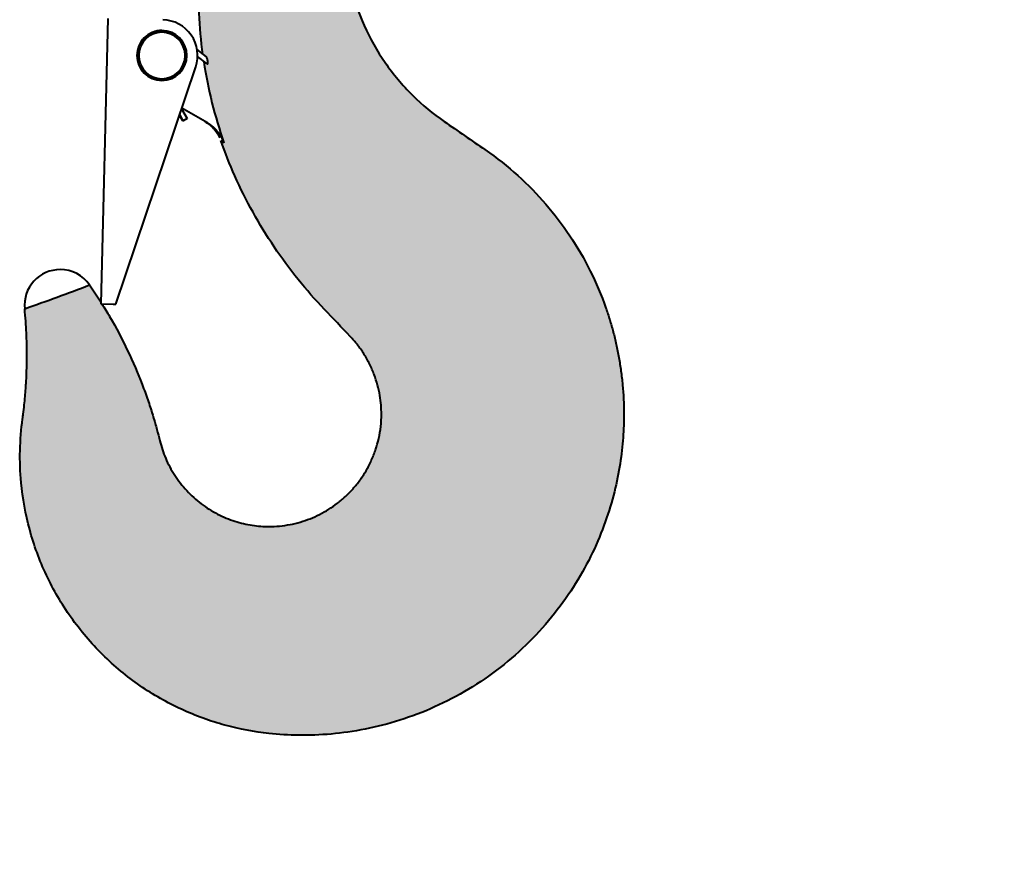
# Model space of a CAD drawing. Extents: x -1201378 to 2367219, y -619313 to 244905.
# Drawn here: x 1560271.4 to 1560707.6, y -80647 to -80281.4 of the extents above; entities that cross this region are included whole.
import ezdxf

# ---------------------------------------------------------------- set-up
doc = ezdxf.new("R2010")
doc.units = 0
doc.header["$LTSCALE"] = 1000
doc.layers.get('0').update_dxf_attribs({"linetype": 'CONTINUOUS'})
doc.layers.get('Defpoints').update_dxf_attribs({"linetype": 'CONTINUOUS'})
doc.layers.add('EWHS5T6M-2', color=7, linetype='CONTINUOUS')
doc.layers.add('S-SB', color=21, linetype='CONTINUOUS')
doc.layers.add('S-dim', color=81, linetype='CONTINUOUS', lineweight=0)
doc.styles.add('SS1', font='tj-romans1.shx', dxfattribs={"width": 0.7, "bigfont": 'tj-hztxt1.shx'})
doc.dimstyles.new('S-150-ARCHI', dxfattribs={"dimscale": 150, "dimtxt": 3, "dimasz": 2, "dimexe": 2, "dimexo": 2, "dimgap": 1, "dimtad": 1, "dimdec": 0, "dimzin": 0, "dimdsep": 46, "dimtxsty": 'SS1', "dimblk1": 'TT', "dimblk2": 'TT', "dimsah": 1, "dimcen": 1, "dimclrd": 256, "dimclre": 256, "dimclrt": 256, "dimadec": 0, "dimazin": 0, "dimtfac": 1, "dimtdec": 0, "dimtix": 1, "dimtmove": 2, "dimatfit": 0, "dimldrblk": 'TT', "dimfxl": 2, "dimtolj": 1, "dimtzin": 0, "dimarcsym": 0})

# ---------------------------------------------------------------- blocks, each defined once
blk = doc.blocks.new('TT')
blk.add_line((-0.968644153034063, 0), (0.9686441530340346, 0))
at = {"const_width": 0.45}
blk.add_lwpolyline([(-0.4419417382415816, -0.4419417382415816), (0.4419417382415247, 0.4419417382415816)], dxfattribs=at)
blk = doc.blocks.new('*D6628')
at = {"layer": 'Defpoints', "color": 0, "transparency": 16777216}
for p in [(1560496.016483527, -80600.41849923864), (1560496.016483527, -88050.62323849979), (1561119.273795844, -88050.62323849979)]:
    blk.add_point(p, dxfattribs=at)
at = {"layer": 'S-dim', "lineweight": -2, "transparency": 16777216}
for p, q in [((1560796.016483527, -80600.41849923864), (1561419.273795844, -80600.41849923864)), ((1561119.273795844, -80900.41849923864), (1561119.273795844, -87750.62323849979)), ((1560796.016483527, -88050.62323849979), (1561419.273795844, -88050.62323849979))]:
    blk.add_line(p, q, dxfattribs=at)
at = {"layer": 'S-dim', "lineweight": -2, "transparency": 16777216, "xscale": 300, "yscale": 300, "zscale": 300}
for p, rotation in [((1561119.273795844, -80600.41849923864), 90), ((1561119.273795844, -88050.62323849979), 270)]:
    blk.add_blockref('TT', p, dxfattribs=dict(at, rotation=rotation))
at = {"layer": 'S-dim', "transparency": 16777216, "insert": (1560744.273795844, -84325.52086886966), "char_height": 450, "attachment_point": 5, "rotation": 90, "style": 'SS1'}
blk.add_mtext('\\A1;7450', dxfattribs=at)
blk = doc.blocks.new('吊车5')
h = blk.add_hatch(color=3)
h.dxf.hatch_style = 1
edge = h.paths.add_edge_path()
edge.add_ellipse((1560061.820423188, -79515.85405456791), major_axis=(945.5943286935602, 3.001119816004553e-25), ratio=1, start_angle=-70.7530742305034, end_angle=-68.90985663448268)
edge.add_line((1560402.079593514, -80398.10817412018), (1560407.032564782, -80405.59530278234))
edge.add_line((1560407.032564782, -80405.5953027827), (1560407.580988788, -80406.42432456995))
edge.add_line((1560407.580988788, -80406.42432456986), (1560407.552608778, -80406.42360121997))
edge.add_spline(control_points=[(1560407.552608778, -80406.42360121988), (1560408.700186596, -80408.26089240923), (1560409.833027603, -80410.13792455709), (1560413.787987723, -80416.94145283719), (1560416.470036921, -80422.02981887734), (1560421.285410546, -80432.13852666237), (1560423.418849015, -80437.15727590308), (1560426.147673222, -80444.25922747461), (1560426.979814281, -80446.55530575718), (1560428.490558506, -80450.94213199835), (1560429.169229724, -80453.03285083818), (1560429.879245947, -80455.32809422065), (1560429.980051631, -80455.65702329448), (1560430.752124492, -80458.19762137721), (1560431.267568402, -80460.01471924938), (1560432.197407855, -80463.4246231018), (1560432.611170651, -80465.01785454614), (1560433.679397737, -80469.36581321734), (1560434.533446299, -80471.94974136571), (1560436.712233271, -80477.0328532591), (1560438.03725268, -80479.53140542566), (1560441.136917489, -80484.31154938745), (1560442.911474774, -80486.59239331567), (1560446.840386803, -80490.81605873302), (1560448.994259618, -80492.75826460958), (1560453.571840677, -80496.21619409227), (1560455.994825519, -80497.73164756104), (1560460.979356326, -80500.29421788873), (1560463.540188683, -80501.34146843708), (1560468.670380218, -80502.97447850938), (1560471.23924641, -80503.56066421486), (1560476.275526363, -80504.31813391925), (1560478.742746555, -80504.48994455369), (1560482.68126045, -80504.48994455415), (1560484.238245176, -80504.41597943057), (1560487.328892615, -80504.1234668837), (1560488.862559722, -80503.9049459752), (1560491.894913322, -80503.32753740063), (1560493.393612807, -80502.96867143139), (1560496.346253392, -80502.1148650713), (1560497.800213772, -80501.61993944288), (1560500.654985704, -80500.4978285494), (1560502.05582028, -80499.87064984688), (1560504.796692793, -80498.487045895), (1560506.136754921, -80497.73061841942), (1560508.748459052, -80496.09066150528), (1560510.020123844, -80495.2071209815), (1560512.486719358, -80493.3144138979), (1560513.681668858, -80492.30522778926), (1560515.985195494, -80490.16249833553), (1560517.093784666, -80489.02892793829), (1560519.21315494, -80486.639195002), (1560520.223938507, -80485.38299966992), (1560522.134235801, -80482.75118382151), (1560523.033739744, -80481.37552765342), (1560524.706089566, -80478.51039822835), (1560525.478911395, -80477.02089071354), (1560526.881083, -80473.93717455884), (1560527.510393906, -80472.34293865401), (1560528.608247489, -80469.06333544628), (1560529.076738319, -80467.37795429064), (1560529.836544165, -80463.93472623473), (1560530.12779929, -80462.1768849634), (1560530.519313451, -80458.6126441698), (1560530.619512627, -80456.80627377881), (1560530.619512627, -80452.52473698276), (1560530.431263641, -80449.72488066727), (1560529.676953736, -80445.25830367173), (1560529.347644226, -80443.7261852286), (1560528.516866459, -80440.62624721098), (1560528.015314728, -80439.05858343012), (1560526.838253279, -80435.94207656056), (1560526.162739521, -80434.39341919291), (1560524.652243205, -80431.36769837792), (1560523.817342179, -80429.89080602523), (1560522.017684979, -80427.05410911671), (1560521.053075973, -80425.69441955471), (1560519.035209343, -80423.12590198236), (1560517.982125963, -80421.91710994548), (1560513.17635872, -80416.88750203929), (1560509.306920432, -80412.83783495842), (1560501.522023991, -80404.69033744014), (1560497.632869015, -80400.25937871188), (1560490.224797365, -80391.05106694499), (1560486.705915123, -80386.2737349611), (1560480.07730767, -80376.4114974049), (1560476.967612765, -80371.326619216), (1560471.190874531, -80360.89342884063), (1560468.523856109, -80355.5451494326), (1560463.8199982, -80344.99327739989), (1560461.753292563, -80339.80338842525), (1560459.899758387, -80334.54095107735)], knot_values=[0, 0, 0, 0, 0.012094180794674, 0.012094180794674, 0.0431694166053564, 0.0431694166053564, 0.0742446524160369, 0.0742446524160369, 0.0897822703213784, 0.0897822703213784, 0.1053198882267178, 0.1053198882267178, 0.10800450172629, 0.10800450172629, 0.1265971994864297, 0.1265971994864297, 0.1451898972465689, 0.1451898972465689, 0.171955250732025, 0.171955250732025, 0.1987206042174794, 0.1987206042174794, 0.2254859577029323, 0.2254859577029323, 0.2522513111883867, 0.2522513111883867, 0.2790166646738428, 0.2790166646738428, 0.3057820181592973, 0.3057820181592973, 0.3325473716447502, 0.3325473716447502, 0.3593127251302047, 0.3593127251302047, 0.376899955455745, 0.376899955455745, 0.3944871857812868, 0.3944871857812868, 0.4120744161068272, 0.4120744161068272, 0.4296616464323676, 0.4296616464323676, 0.4472488767579061, 0.4472488767579061, 0.4648361070834465, 0.4648361070834465, 0.4824233374089868, 0.4824233374089868, 0.5000105677345271, 0.5000105677345271, 0.517597798060069, 0.517597798060069, 0.5351850283856093, 0.5351850283856093, 0.5527722587111497, 0.5527722587111497, 0.57035948903669, 0.57035948903669, 0.5879467193622288, 0.5879467193622288, 0.6055339496877691, 0.6055339496877691, 0.6231211800133108, 0.6231211800133108, 0.6407084103388511, 0.6407084103388511, 0.6645786278062841, 0.6645786278062841, 0.6765137365399998, 0.6765137365399998, 0.6884488452737169, 0.6884488452737169, 0.7003839540074326, 0.7003839540074326, 0.7123190627411499, 0.7123190627411499, 0.7242541714748655, 0.7242541714748655, 0.7361892802085844, 0.7361892802085844, 0.7776844594775894, 0.7776844594775894, 0.8227413826792094, 0.8227413826792094, 0.8677983058808298, 0.8677983058808298, 0.9128552290824499, 0.9128552290824499, 0.9579121522840714, 0.9579121522840714, 0.9999995209582323, 0.9999995209582323, 0.9999995209582323, 0.9999995209582323], degree=3, periodic=0)
edge.add_line((1560459.899758298, -80334.54095082496), (1560461.293670333, -80335.53101037026))
edge.add_ellipse((1560650.351488619, -80269.25464521359), major_axis=(-200.3381596932294, -6.35831669790063e-26), ratio=1, start_angle=8.67509364903691, end_angle=19.318675808770706, ccw=False)
edge.add_line((1560452.305288392, -80299.47187217986), (1560453.964826046, -80300.76054445494))
edge.add_spline(control_points=[(1560453.964826045, -80300.76054445512), (1560453.996291737, -80300.78522234327), (1560454.027969821, -80300.79828571653), (1560454.057486555, -80300.79558475163), (1560454.087173452, -80300.79286821591), (1560454.115403204, -80300.77365314236), (1560454.139107352, -80300.73825049013), (1560454.160864062, -80300.70575637903), (1560454.179393496, -80300.65891524962), (1560454.193539025, -80300.60277693601), (1560454.207696066, -80300.54659293043), (1560454.217877087, -80300.48006373839), (1560454.224313141, -80300.40875583315), (1560454.234331553, -80300.29775738294), (1560454.235674066, -80300.17248934087), (1560454.230874809, -80300.0454230263), (1560454.223809784, -80299.85836772386), (1560454.203491959, -80299.66142023621), (1560454.175255662, -80299.47005323911), (1560454.136078766, -80299.20453807582), (1560454.080398181, -80298.94042286403), (1560454.014755493, -80298.69722505563), (1560453.948151444, -80298.45046552896), (1560453.868951779, -80298.21647328729), (1560453.782208481, -80298.0239028487), (1560453.731439333, -80297.91119515765), (1560453.67696553, -80297.81045606601), (1560453.621551153, -80297.73528354322), (1560453.592632574, -80297.69605396617), (1560453.563149387, -80297.66345760305), (1560453.534117853, -80297.64069252495)], knot_values=[0, 0, 0, 0, 0.0622302172862876, 0.0622302172862876, 0.0622302172862876, 0.1250593693597594, 0.1250593693597594, 0.1250593693597594, 0.1825559062169405, 0.1825559062169405, 0.1825559062169405, 0.2399331378339217, 0.2399331378339217, 0.2399331378339217, 0.3297474538480977, 0.3297474538480977, 0.3297474538480977, 0.4623709261923107, 0.4623709261923107, 0.4623709261923107, 0.647003347382536, 0.647003347382536, 0.647003347382536, 0.834606727114857, 0.834606727114857, 0.834606727114857, 0.9435561246561899, 0.9435561246561899, 0.9435561246561899, 1, 1, 1, 1], degree=3, periodic=0)
edge.add_line((1560453.534117853, -80297.64069252495), (1560451.851962073, -80296.33445671243))
edge.add_ellipse((1560650.351488619, -80269.25464521359), major_axis=(-200.3381596932294, -6.35831669790063e-26), ratio=1, start_angle=-2.5739250783348098, end_angle=7.7684798487036915, ccw=False)
edge.add_ellipse((1560363.307683095, -80134.26133152752), major_axis=(-153.0622959853262, -4.857879067436552e-26), ratio=1, start_angle=123.66389550236201, end_angle=124.5964972680953, ccw=False)
edge.add_ellipse((1560363.307683095, -80134.26133152752), major_axis=(-153.0622959853262, -4.857879067436552e-26), ratio=1, start_angle=123.6487524658414, end_angle=123.66389550236201, ccw=False)
edge.add_line((1560448.119512637, -80261.67804951347), (1560448.119512637, -80260.54536605699))
edge.add_line((1560448.119512637, -80260.54536605718), (1560448.119512637, -80251.4399769678))
edge.add_spline(control_points=[(1560448.119512636, -80251.4399769678), (1560448.134901842, -80251.43944808072), (1560448.166328074, -80251.4383680421), (1560448.427368553, -80251.43014332266), (1560448.867459626, -80251.4174645048), (1560449.522709138, -80251.39954349019), (1560450.321048064, -80251.37976478197), (1560451.292331594, -80251.3537544944), (1560452.728741107, -80251.31725661723), (1560454.719984987, -80251.27849219412), (1560457.639887332, -80251.23817115508), (1560461.884950527, -80251.28266394275), (1560467.160974747, -80251.36810601408), (1560473.872872598, -80251.45073550321), (1560482.334358541, -80251.50601724906), (1560493.756692576, -80251.52580690934), (1560502.826903866, -80251.4362608161), (1560507.994532361, -80251.30991702198), (1560510.295404206, -80251.23624927881), (1560511.440870915, -80251.19817403515), (1560512.365642483, -80251.163549712), (1560514.010576697, -80251.15901027217), (1560514.306725468, -80251.16213053963), (1560514.526033582, -80251.16444120226)], knot_values=[0, 0, 0, 0, 0.0230082632663126, 0.046985081212878, 0.0719158205652346, 0.0977841372616051, 0.124572038943315, 0.144341315230623, 0.1711119955891781, 0.2174439600698067, 0.2509117430211872, 0.2989497764022938, 0.3770376855188449, 0.4195166020224081, 0.5014267764896312, 0.6200495818906884, 0.7489631979593341, 0.803748804089707, 0.8426517060421137, 0.8664048152668534, 0.8745007720840265, 0.9070636054152978, 1, 1, 1, 1], degree=3, periodic=0)
edge.add_spline(control_points=[(1560514.526033582, -80251.16444120226), (1560514.614729189, -80252.1560909742), (1560514.718339331, -80253.15113856869), (1560515.324719079, -80258.2391875606), (1560516.069622276, -80262.37551774175), (1560518.533986403, -80272.37419811328), (1560520.534923183, -80278.2290517475), (1560525.630354951, -80289.57645386305), (1560528.724654974, -80295.06683173192), (1560535.860353027, -80305.36971268532), (1560539.90036036, -80310.18048904485), (1560548.672009317, -80318.89179424153), (1560553.401620397, -80322.79168022203), (1560564.175662176, -80330.21274260085), (1560570.378224519, -80334.48501135588), (1560581.46447283, -80342.12111876426), (1560586.26186889, -80345.94054752015), (1560595.141534128, -80353.94514908058), (1560599.225633729, -80358.13113133002), (1560606.82106361, -80366.92204807256), (1560610.333835761, -80371.52814481375), (1560616.863464498, -80381.29999874979), (1560619.881562351, -80386.467303065), (1560625.175633177, -80397.11158512699), (1560627.491379604, -80402.53341972956), (1560630.105017018, -80410.01430338125), (1560630.664845552, -80411.7173561404), (1560631.73179057, -80415.19003494956), (1560632.238906638, -80416.95966542498), (1560633.194949722, -80420.56756312841), (1560633.643875648, -80422.40583506261), (1560634.477321283, -80426.15241157162), (1560634.861839094, -80428.06072104721), (1560635.559555504, -80431.94795646028), (1560635.872751266, -80433.9268873676), (1560636.420285265, -80437.9549887721), (1560636.654619615, -80440.00416413839), (1560637.227241558, -80446.25482081382), (1560637.435244652, -80450.56013633905), (1560637.435244653, -80458.25376306436), (1560637.322515954, -80461.71697855588), (1560636.785852945, -80469.01288826391), (1560636.36173792, -80472.84573882712), (1560635.113068753, -80480.83146730087), (1560634.288253241, -80484.98444812291), (1560632.152300293, -80493.53645991521), (1560630.84083485, -80497.9354954595), (1560627.657969992, -80506.87932249704), (1560625.786217178, -80511.42397841337), (1560621.43184767, -80520.53424881933), (1560618.948920645, -80525.099566759), (1560613.354200892, -80534.10829309668), (1560610.242223473, -80538.5512626587), (1560603.412078532, -80547.16550386592), (1560599.69392225, -80551.3362611035), (1560591.71761946, -80559.26397340895), (1560587.459707557, -80563.02044194237), (1560578.509981279, -80570.00059629703), (1560573.818590787, -80573.22393197406), (1560564.137811259, -80579.05492078073), (1560559.148946283, -80581.66243473176), (1560549.024331197, -80586.22254095323), (1560543.889092231, -80588.17521945143), (1560533.622081175, -80591.43086431027), (1560528.490709892, -80592.73409673116), (1560518.366998745, -80594.7349979181), (1560513.374895889, -80595.43303084778), (1560503.640771452, -80596.29683111717), (1560498.898819598, -80596.46297521176), (1560489.746960257, -80596.35400967432), (1560485.336988642, -80596.07922494596), (1560474.701092326, -80594.95340668607), (1560468.200772593, -80593.75066793161), (1560455.262825071, -80590.21752320786), (1560448.825807903, -80587.88657451674), (1560436.273342976, -80582.07840002127), (1560430.158748978, -80578.60088431046), (1560418.519524193, -80570.55769043042), (1560412.995861754, -80565.9920938271), (1560402.788500354, -80555.91110986796), (1560398.10569494, -80550.39621594653), (1560389.782951586, -80538.62669933854), (1560386.143636836, -80532.37291342611), (1560380.040199087, -80519.38703577638), (1560377.576294546, -80512.65595768593), (1560373.872363731, -80498.99980118677), (1560372.632125289, -80492.07570200565), (1560371.537690904, -80480.41161444235), (1560371.37499623, -80475.65018721312), (1560371.589204883, -80466.24979395591), (1560371.965993241, -80461.61091526019), (1560372.679631441, -80456.4134142306), (1560372.803486088, -80455.46933932882), (1560373.216792778, -80452.21537282178), (1560373.487019556, -80449.64503835763), (1560373.914343847, -80444.84447484689), (1560374.071335744, -80442.61413675328), (1560374.425723454, -80436.32150801031), (1560374.511350647, -80432.65818930979), (1560374.523297622, -80425.7673283974), (1560374.448314981, -80422.53883295335), (1560374.138251361, -80415.87764142259), (1560373.903752649, -80412.44431935938), (1560373.526127554, -80408.59600402629)], knot_values=[0, 0, 0, 0, 0.0058935355429696, 0.0058935355429696, 0.0300526500434832, 0.0300526500434832, 0.0643908660448065, 0.0643908660448065, 0.0987290820461312, 0.0987290820461312, 0.133067298047456, 0.133067298047456, 0.1674055140487806, 0.1674055140487806, 0.2082602633126592, 0.2082602633126592, 0.2447774140564815, 0.2447774140564815, 0.2812945648003039, 0.2812945648003039, 0.3178117155441249, 0.3178117155441249, 0.3543288662879472, 0.3543288662879472, 0.387959341003844, 0.387959341003844, 0.3976323531361369, 0.3976323531361369, 0.4073053652684286, 0.4073053652684286, 0.4169783774007216, 0.4169783774007216, 0.4266513895330132, 0.4266513895330132, 0.4363244016653062, 0.4363244016653062, 0.4459974137975978, 0.4459974137975978, 0.4653434380621823, 0.4653434380621823, 0.4795973083961643, 0.4795973083961643, 0.4938511787301465, 0.4938511787301465, 0.5081050490641283, 0.5081050490641283, 0.522358919398109, 0.522358919398109, 0.5366127897320913, 0.5366127897320913, 0.5508666600660729, 0.5508666600660729, 0.565120530400055, 0.565120530400055, 0.5793744007340369, 0.5793744007340369, 0.5936282710680189, 0.5936282710680189, 0.6078821414020008, 0.6078821414020008, 0.622136011735983, 0.622136011735983, 0.6363898820699636, 0.6363898820699636, 0.6506437524039458, 0.6506437524039458, 0.6648976227379279, 0.6648976227379279, 0.6791514930719096, 0.6791514930719096, 0.6934053634058917, 0.6934053634058917, 0.7150977999614547, 0.7150977999614547, 0.7367902365170166, 0.7367902365170166, 0.7584826730725798, 0.7584826730725798, 0.7801751096281431, 0.7801751096281431, 0.8018675461837061, 0.8018675461837061, 0.8235599827392684, 0.8235599827392684, 0.8452524192948317, 0.8452524192948317, 0.8669448558503946, 0.8669448558503946, 0.8820136243902075, 0.8820136243902075, 0.8970823929300203, 0.8970823929300203, 0.8992581836606502, 0.8992581836606502, 0.9118509107030675, 0.9118509107030675, 0.9244436377454874, 0.9244436377454874, 0.9496290918303243, 0.9496290918303243, 0.9748145459151627, 0.9748145459151627, 1, 1, 1, 1], degree=3, periodic=0)
h.paths.add_polyline_path([(1560407.580988788, -80406.42432456986), (1560407.032564782, -80405.5953027827), (1560407.011804435, -80406.40981719653), (1560407.552608778, -80406.42360121988)], flags=16)
at = {"layer": 'EWHS5T6M-2', "color": 3, "linetype": 'Continuous'}
for p, q in [((1560410.214970461, -80280.73634602479), (1560407.011804435, -80406.40981719653)), ((1560410.214970461, -80280.73634602479), (1560407.011804435, -80406.40981719653)), ((1560453.534117853, -80297.64069252495), (1560449.479494025, -80294.4921762489)), ((1560453.534117853, -80297.64069252495), (1560449.479494025, -80294.4921762489)), ((1560453.964826045, -80300.76054445512), (1560449.68642106, -80297.43825654272)), ((1560453.964826045, -80300.76054445512), (1560449.68642106, -80297.43825654272)), ((1560413.658145186, -80406.57921916037), (1560448.868349528, -80302.07896465802)), ((1560413.658145186, -80406.57921916037), (1560448.868349528, -80302.07896465802)), ((1560443.12955757, -80325.89631227996), (1560441.685880832, -80323.39579082034)), ((1560443.12955757, -80325.89631227996), (1560441.685880832, -80323.39579082034)), ((1560443.34553505, -80325.77161762377), (1560441.792005124, -80323.08082486303)), ((1560443.34553505, -80325.77161762377), (1560441.792005124, -80323.08082486303)), ((1560442.632091978, -80320.58753374334), (1560445.055226912, -80324.78452656609)), ((1560442.632091978, -80320.58753374334), (1560445.055226912, -80324.78452656609)), ((1560454.028789971, -80326.78377255794), (1560442.740306672, -80320.26636368704)), ((1560454.028789971, -80326.78377255794), (1560442.740306672, -80320.26636368704)), ((1560443.12955757, -80325.89631227996), (1560443.34553505, -80325.77161762377)), ((1560443.12955757, -80325.89631227996), (1560443.34553505, -80325.77161762377)), ((1560445.055226912, -80324.78452656609), (1560443.34553505, -80325.77161762377)), ((1560445.055226912, -80324.78452656609), (1560443.34553505, -80325.77161762377)), ((1560459.899569008, -80334.54081637597), (1560461.293605639, -80335.53096442061)), ((1560459.899569008, -80334.54081637597), (1560461.293605639, -80335.53096442061)), ((1560402.079593514, -80398.10817411981), (1560407.032564776, -80405.59530277246)), ((1560402.079593514, -80398.10817411981), (1560407.032564776, -80405.59530277246)), ((1560407.011804435, -80406.40981719653), (1560412.5100188, -80406.54995570984)), ((1560407.011804435, -80406.40981719653), (1560412.5100188, -80406.54995570984)), ((1560412.5100188, -80406.54995570984), (1560413.658145186, -80406.57921916037)), ((1560412.5100188, -80406.54995570984), (1560413.658145186, -80406.57921916037))]:
    blk.add_line(p, q, dxfattribs=at)
for centre, radius, start, end in [((1560650.351488606, -80269.25464521532), 200.3381596804136, 177.42607492068, 187.8567875783293), ((1560650.351488606, -80269.25464521532), 200.3381596804136, 177.42607492068, 187.8567875783293), ((1560433.976655503, -80297.0613731503), 15.71428571251291, 341.3793256011532, 88.53996100536847), ((1560433.976655503, -80297.0613731503), 15.71428571251291, 341.3793256011532, 88.53996100536847), ((1560433.976655504, -80297.06137315002), 10.99999999860302, 0, 180), ((1560433.976655503, -80297.06137315002), 10.99999999837019, 89.99912362593508, 180), ((1560433.976655504, -80297.06137315002), 10.99999999860302, 0, 180), ((1560433.976655503, -80297.06137315002), 10.99999999837019, 89.99912362593508, 180), ((1560433.976655504, -80297.0613731503), 10.21428571338765, 0, 180), ((1560433.976655504, -80297.0613731503), 10.21428571338765, 0, 180), ((1560433.976655504, -80297.06137315002), 10.99999999884202, 180, 269.9991236259351), ((1560433.976655504, -80297.0613731503), 10.99999999860302, 180, 0), ((1560433.976655504, -80297.06137315002), 10.99999999884202, 180, 269.9991236259351), ((1560433.976655504, -80297.0613731503), 10.99999999860302, 180, 0), ((1560433.976655504, -80297.06137315002), 10.21428571315482, 180, 0), ((1560433.976655504, -80297.06137315002), 10.21428571315482, 180, 0), ((1560650.351488594, -80269.25464521999), 200.3381596683967, 188.7664548087957, 199.3186758109181), ((1560650.351488594, -80269.25464521999), 200.3381596683967, 188.7664548087957, 199.3186758109181), ((1560389.165298999, -80407.06137313717), 15.71428571247096, 90, 185.6043425343209), ((1560389.165298999, -80407.06137313717), 15.71428571247096, 90, 185.6043425343209), ((1560389.165298999, -80407.06137313679), 15.71428571233991, 34.73272660184647, 90), ((1560389.165298999, -80407.06137313679), 15.71428571233991, 34.73272660184647, 90), ((1560061.820423386, -79515.85405510342), 945.5943281227808, 289.2469257666266, 291.0901433691554), ((1560061.820423386, -79515.85405510342), 945.5943281227808, 289.2469257666266, 291.0901433691554)]:
    blk.add_arc(centre, radius, start, end, dxfattribs=at)
for points, degree, knots in [([(1560514.526033582, -80251.16444120226), (1560514.614729189, -80252.1560909742), (1560514.718339331, -80253.15113856869), (1560515.324719079, -80258.2391875606), (1560516.069622276, -80262.37551774175), (1560518.533986403, -80272.37419811328), (1560520.534923183, -80278.2290517475), (1560525.630354951, -80289.57645386305), (1560528.724654974, -80295.06683173192), (1560535.860353027, -80305.36971268532), (1560539.90036036, -80310.18048904485), (1560548.672009317, -80318.89179424153), (1560553.401620397, -80322.79168022203), (1560564.175662176, -80330.21274260085), (1560570.378224519, -80334.48501135588), (1560581.46447283, -80342.12111876426), (1560586.26186889, -80345.94054752015), (1560595.141534128, -80353.94514908058), (1560599.225633729, -80358.13113133002), (1560606.82106361, -80366.92204807256), (1560610.333835761, -80371.52814481375), (1560616.863464498, -80381.29999874979), (1560619.881562351, -80386.467303065), (1560625.175633177, -80397.11158512699), (1560627.491379604, -80402.53341972956), (1560630.105017018, -80410.01430338125), (1560630.664845552, -80411.7173561404), (1560631.73179057, -80415.19003494956), (1560632.238906638, -80416.95966542498), (1560633.194949722, -80420.56756312841), (1560633.643875648, -80422.40583506261), (1560634.477321283, -80426.15241157162), (1560634.861839094, -80428.06072104721), (1560635.559555504, -80431.94795646028), (1560635.872751266, -80433.9268873676), (1560636.420285265, -80437.9549887721), (1560636.654619615, -80440.00416413839), (1560637.227241558, -80446.25482081382), (1560637.435244652, -80450.56013633905), (1560637.435244653, -80458.25376306436), (1560637.322515954, -80461.71697855588), (1560636.785852945, -80469.01288826391), (1560636.36173792, -80472.84573882712), (1560635.113068753, -80480.83146730087), (1560634.288253241, -80484.98444812291), (1560632.152300293, -80493.53645991521), (1560630.84083485, -80497.9354954595), (1560627.657969992, -80506.87932249704), (1560625.786217178, -80511.42397841337), (1560621.43184767, -80520.53424881933), (1560618.948920645, -80525.099566759), (1560613.354200892, -80534.10829309668), (1560610.242223473, -80538.5512626587), (1560603.412078532, -80547.16550386592), (1560599.69392225, -80551.3362611035), (1560591.71761946, -80559.26397340895), (1560587.459707557, -80563.02044194237), (1560578.509981279, -80570.00059629703), (1560573.818590787, -80573.22393197406), (1560564.137811259, -80579.05492078073), (1560559.148946283, -80581.66243473176), (1560549.024331197, -80586.22254095323), (1560543.889092231, -80588.17521945143), (1560533.622081175, -80591.43086431027), (1560528.490709892, -80592.73409673116), (1560518.366998745, -80594.7349979181), (1560513.374895889, -80595.43303084778), (1560503.640771452, -80596.29683111717), (1560498.898819598, -80596.46297521176), (1560489.746960257, -80596.35400967432), (1560485.336988642, -80596.07922494596), (1560474.701092326, -80594.95340668607), (1560468.200772593, -80593.75066793161), (1560455.262825071, -80590.21752320786), (1560448.825807903, -80587.88657451674), (1560436.273342976, -80582.07840002127), (1560430.158748978, -80578.60088431046), (1560418.519524193, -80570.55769043042), (1560412.995861754, -80565.9920938271), (1560402.788500354, -80555.91110986796), (1560398.10569494, -80550.39621594653), (1560389.782951586, -80538.62669933854), (1560386.143636836, -80532.37291342611), (1560380.040199087, -80519.38703577638), (1560377.576294546, -80512.65595768593), (1560373.872363731, -80498.99980118677), (1560372.632125289, -80492.07570200565), (1560371.537690904, -80480.41161444235), (1560371.37499623, -80475.65018721312), (1560371.589204883, -80466.24979395591), (1560371.965993241, -80461.61091526019), (1560372.679631441, -80456.4134142306), (1560372.803486088, -80455.46933932882), (1560373.216792778, -80452.21537282178), (1560373.487019556, -80449.64503835763), (1560373.914343847, -80444.84447484689), (1560374.071335744, -80442.61413675328), (1560374.425723454, -80436.32150801031), (1560374.511350647, -80432.65818930979), (1560374.523297622, -80425.7673283974), (1560374.448314981, -80422.53883295335), (1560374.138251361, -80415.87764142259), (1560373.903752649, -80412.44431935938), (1560373.526127554, -80408.59600402629)], 3, [0, 0, 0, 0, 0.0058935355429696, 0.0058935355429696, 0.0300526500434832, 0.0300526500434832, 0.0643908660448065, 0.0643908660448065, 0.0987290820461312, 0.0987290820461312, 0.133067298047456, 0.133067298047456, 0.1674055140487806, 0.1674055140487806, 0.2082602633126592, 0.2082602633126592, 0.2447774140564815, 0.2447774140564815, 0.2812945648003039, 0.2812945648003039, 0.3178117155441249, 0.3178117155441249, 0.3543288662879472, 0.3543288662879472, 0.387959341003844, 0.387959341003844, 0.3976323531361369, 0.3976323531361369, 0.4073053652684286, 0.4073053652684286, 0.4169783774007216, 0.4169783774007216, 0.4266513895330132, 0.4266513895330132, 0.4363244016653062, 0.4363244016653062, 0.4459974137975978, 0.4459974137975978, 0.4653434380621823, 0.4653434380621823, 0.4795973083961643, 0.4795973083961643, 0.4938511787301465, 0.4938511787301465, 0.5081050490641283, 0.5081050490641283, 0.522358919398109, 0.522358919398109, 0.5366127897320913, 0.5366127897320913, 0.5508666600660729, 0.5508666600660729, 0.565120530400055, 0.565120530400055, 0.5793744007340369, 0.5793744007340369, 0.5936282710680189, 0.5936282710680189, 0.6078821414020008, 0.6078821414020008, 0.622136011735983, 0.622136011735983, 0.6363898820699636, 0.6363898820699636, 0.6506437524039458, 0.6506437524039458, 0.6648976227379279, 0.6648976227379279, 0.6791514930719096, 0.6791514930719096, 0.6934053634058917, 0.6934053634058917, 0.7150977999614547, 0.7150977999614547, 0.7367902365170166, 0.7367902365170166, 0.7584826730725798, 0.7584826730725798, 0.7801751096281431, 0.7801751096281431, 0.8018675461837061, 0.8018675461837061, 0.8235599827392684, 0.8235599827392684, 0.8452524192948317, 0.8452524192948317, 0.8669448558503946, 0.8669448558503946, 0.8820136243902075, 0.8820136243902075, 0.8970823929300203, 0.8970823929300203, 0.8992581836606502, 0.8992581836606502, 0.9118509107030675, 0.9118509107030675, 0.9244436377454874, 0.9244436377454874, 0.9496290918303243, 0.9496290918303243, 0.9748145459151627, 0.9748145459151627, 1, 1, 1, 1]), ([(1560514.526033582, -80251.16444120226), (1560514.614729189, -80252.1560909742), (1560514.718339331, -80253.15113856869), (1560515.324719079, -80258.2391875606), (1560516.069622276, -80262.37551774175), (1560518.533986403, -80272.37419811328), (1560520.534923183, -80278.2290517475), (1560525.630354951, -80289.57645386305), (1560528.724654974, -80295.06683173192), (1560535.860353027, -80305.36971268532), (1560539.90036036, -80310.18048904485), (1560548.672009317, -80318.89179424153), (1560553.401620397, -80322.79168022203), (1560564.175662176, -80330.21274260085), (1560570.378224519, -80334.48501135588), (1560581.46447283, -80342.12111876426), (1560586.26186889, -80345.94054752015), (1560595.141534128, -80353.94514908058), (1560599.225633729, -80358.13113133002), (1560606.82106361, -80366.92204807256), (1560610.333835761, -80371.52814481375), (1560616.863464498, -80381.29999874979), (1560619.881562351, -80386.467303065), (1560625.175633177, -80397.11158512699), (1560627.491379604, -80402.53341972956), (1560630.105017018, -80410.01430338125), (1560630.664845552, -80411.7173561404), (1560631.73179057, -80415.19003494956), (1560632.238906638, -80416.95966542498), (1560633.194949722, -80420.56756312841), (1560633.643875648, -80422.40583506261), (1560634.477321283, -80426.15241157162), (1560634.861839094, -80428.06072104721), (1560635.559555504, -80431.94795646028), (1560635.872751266, -80433.9268873676), (1560636.420285265, -80437.9549887721), (1560636.654619615, -80440.00416413839), (1560637.227241558, -80446.25482081382), (1560637.435244652, -80450.56013633905), (1560637.435244653, -80458.25376306436), (1560637.322515954, -80461.71697855588), (1560636.785852945, -80469.01288826391), (1560636.36173792, -80472.84573882712), (1560635.113068753, -80480.83146730087), (1560634.288253241, -80484.98444812291), (1560632.152300293, -80493.53645991521), (1560630.84083485, -80497.9354954595), (1560627.657969992, -80506.87932249704), (1560625.786217178, -80511.42397841337), (1560621.43184767, -80520.53424881933), (1560618.948920645, -80525.099566759), (1560613.354200892, -80534.10829309668), (1560610.242223473, -80538.5512626587), (1560603.412078532, -80547.16550386592), (1560599.69392225, -80551.3362611035), (1560591.71761946, -80559.26397340895), (1560587.459707557, -80563.02044194237), (1560578.509981279, -80570.00059629703), (1560573.818590787, -80573.22393197406), (1560564.137811259, -80579.05492078073), (1560559.148946283, -80581.66243473176), (1560549.024331197, -80586.22254095323), (1560543.889092231, -80588.17521945143), (1560533.622081175, -80591.43086431027), (1560528.490709892, -80592.73409673116), (1560518.366998745, -80594.7349979181), (1560513.374895889, -80595.43303084778), (1560503.640771452, -80596.29683111717), (1560498.898819598, -80596.46297521176), (1560489.746960257, -80596.35400967432), (1560485.336988642, -80596.07922494596), (1560474.701092326, -80594.95340668607), (1560468.200772593, -80593.75066793161), (1560455.262825071, -80590.21752320786), (1560448.825807903, -80587.88657451674), (1560436.273342976, -80582.07840002127), (1560430.158748978, -80578.60088431046), (1560418.519524193, -80570.55769043042), (1560412.995861754, -80565.9920938271), (1560402.788500354, -80555.91110986796), (1560398.10569494, -80550.39621594653), (1560389.782951586, -80538.62669933854), (1560386.143636836, -80532.37291342611), (1560380.040199087, -80519.38703577638), (1560377.576294546, -80512.65595768593), (1560373.872363731, -80498.99980118677), (1560372.632125289, -80492.07570200565), (1560371.537690904, -80480.41161444235), (1560371.37499623, -80475.65018721312), (1560371.589204883, -80466.24979395591), (1560371.965993241, -80461.61091526019), (1560372.679631441, -80456.4134142306), (1560372.803486088, -80455.46933932882), (1560373.216792778, -80452.21537282178), (1560373.487019556, -80449.64503835763), (1560373.914343847, -80444.84447484689), (1560374.071335744, -80442.61413675328), (1560374.425723454, -80436.32150801031), (1560374.511350647, -80432.65818930979), (1560374.523297622, -80425.7673283974), (1560374.448314981, -80422.53883295335), (1560374.138251361, -80415.87764142259), (1560373.903752649, -80412.44431935938), (1560373.526127554, -80408.59600402629)], 3, [0, 0, 0, 0, 0.0058935355429696, 0.0058935355429696, 0.0300526500434832, 0.0300526500434832, 0.0643908660448065, 0.0643908660448065, 0.0987290820461312, 0.0987290820461312, 0.133067298047456, 0.133067298047456, 0.1674055140487806, 0.1674055140487806, 0.2082602633126592, 0.2082602633126592, 0.2447774140564815, 0.2447774140564815, 0.2812945648003039, 0.2812945648003039, 0.3178117155441249, 0.3178117155441249, 0.3543288662879472, 0.3543288662879472, 0.387959341003844, 0.387959341003844, 0.3976323531361369, 0.3976323531361369, 0.4073053652684286, 0.4073053652684286, 0.4169783774007216, 0.4169783774007216, 0.4266513895330132, 0.4266513895330132, 0.4363244016653062, 0.4363244016653062, 0.4459974137975978, 0.4459974137975978, 0.4653434380621823, 0.4653434380621823, 0.4795973083961643, 0.4795973083961643, 0.4938511787301465, 0.4938511787301465, 0.5081050490641283, 0.5081050490641283, 0.522358919398109, 0.522358919398109, 0.5366127897320913, 0.5366127897320913, 0.5508666600660729, 0.5508666600660729, 0.565120530400055, 0.565120530400055, 0.5793744007340369, 0.5793744007340369, 0.5936282710680189, 0.5936282710680189, 0.6078821414020008, 0.6078821414020008, 0.622136011735983, 0.622136011735983, 0.6363898820699636, 0.6363898820699636, 0.6506437524039458, 0.6506437524039458, 0.6648976227379279, 0.6648976227379279, 0.6791514930719096, 0.6791514930719096, 0.6934053634058917, 0.6934053634058917, 0.7150977999614547, 0.7150977999614547, 0.7367902365170166, 0.7367902365170166, 0.7584826730725798, 0.7584826730725798, 0.7801751096281431, 0.7801751096281431, 0.8018675461837061, 0.8018675461837061, 0.8235599827392684, 0.8235599827392684, 0.8452524192948317, 0.8452524192948317, 0.8669448558503946, 0.8669448558503946, 0.8820136243902075, 0.8820136243902075, 0.8970823929300203, 0.8970823929300203, 0.8992581836606502, 0.8992581836606502, 0.9118509107030675, 0.9118509107030675, 0.9244436377454874, 0.9244436377454874, 0.9496290918303243, 0.9496290918303243, 0.9748145459151627, 0.9748145459151627, 1, 1, 1, 1]), ([(1560453.964826045, -80300.76054445512), (1560453.996291737, -80300.78522234327), (1560454.027969821, -80300.79828571653), (1560454.057486555, -80300.79558475163), (1560454.087173452, -80300.79286821591), (1560454.115403204, -80300.77365314236), (1560454.139107352, -80300.73825049013), (1560454.160864062, -80300.70575637903), (1560454.179393496, -80300.65891524962), (1560454.193539025, -80300.60277693601), (1560454.207696066, -80300.54659293043), (1560454.217877087, -80300.48006373839), (1560454.224313141, -80300.40875583315), (1560454.234331553, -80300.29775738294), (1560454.235674066, -80300.17248934087), (1560454.230874809, -80300.0454230263), (1560454.223809784, -80299.85836772386), (1560454.203491959, -80299.66142023621), (1560454.175255662, -80299.47005323911), (1560454.136078766, -80299.20453807582), (1560454.080398181, -80298.94042286403), (1560454.014755493, -80298.69722505563), (1560453.948151444, -80298.45046552896), (1560453.868951779, -80298.21647328729), (1560453.782208481, -80298.0239028487), (1560453.731439333, -80297.91119515765), (1560453.67696553, -80297.81045606601), (1560453.621551153, -80297.73528354322), (1560453.592632574, -80297.69605396617), (1560453.563149387, -80297.66345760305), (1560453.534117853, -80297.64069252495)], 3, [0, 0, 0, 0, 0.0622302172862876, 0.0622302172862876, 0.0622302172862876, 0.1250593693597594, 0.1250593693597594, 0.1250593693597594, 0.1825559062169405, 0.1825559062169405, 0.1825559062169405, 0.2399331378339217, 0.2399331378339217, 0.2399331378339217, 0.3297474538480977, 0.3297474538480977, 0.3297474538480977, 0.4623709261923107, 0.4623709261923107, 0.4623709261923107, 0.647003347382536, 0.647003347382536, 0.647003347382536, 0.834606727114857, 0.834606727114857, 0.834606727114857, 0.9435561246561899, 0.9435561246561899, 0.9435561246561899, 1, 1, 1, 1]), ([(1560453.964826045, -80300.76054445512), (1560453.996291737, -80300.78522234327), (1560454.027969821, -80300.79828571653), (1560454.057486555, -80300.79558475163), (1560454.087173452, -80300.79286821591), (1560454.115403204, -80300.77365314236), (1560454.139107352, -80300.73825049013), (1560454.160864062, -80300.70575637903), (1560454.179393496, -80300.65891524962), (1560454.193539025, -80300.60277693601), (1560454.207696066, -80300.54659293043), (1560454.217877087, -80300.48006373839), (1560454.224313141, -80300.40875583315), (1560454.234331553, -80300.29775738294), (1560454.235674066, -80300.17248934087), (1560454.230874809, -80300.0454230263), (1560454.223809784, -80299.85836772386), (1560454.203491959, -80299.66142023621), (1560454.175255662, -80299.47005323911), (1560454.136078766, -80299.20453807582), (1560454.080398181, -80298.94042286403), (1560454.014755493, -80298.69722505563), (1560453.948151444, -80298.45046552896), (1560453.868951779, -80298.21647328729), (1560453.782208481, -80298.0239028487), (1560453.731439333, -80297.91119515765), (1560453.67696553, -80297.81045606601), (1560453.621551153, -80297.73528354322), (1560453.592632574, -80297.69605396617), (1560453.563149387, -80297.66345760305), (1560453.534117853, -80297.64069252495)], 3, [0, 0, 0, 0, 0.0622302172862876, 0.0622302172862876, 0.0622302172862876, 0.1250593693597594, 0.1250593693597594, 0.1250593693597594, 0.1825559062169405, 0.1825559062169405, 0.1825559062169405, 0.2399331378339217, 0.2399331378339217, 0.2399331378339217, 0.3297474538480977, 0.3297474538480977, 0.3297474538480977, 0.4623709261923107, 0.4623709261923107, 0.4623709261923107, 0.647003347382536, 0.647003347382536, 0.647003347382536, 0.834606727114857, 0.834606727114857, 0.834606727114857, 0.9435561246561899, 0.9435561246561899, 0.9435561246561899, 1, 1, 1, 1]), ([(1560452.935060614, -80326.15230762049), (1560454.506148216, -80327.06812183697), (1560455.970226368, -80328.28027397962), (1560458.077660894, -80330.81854719551), (1560458.828205022, -80332.04022520849), (1560459.404422831, -80333.31449672695)], 3, [0, 0, 0, 0, 0.5000002718296434, 0.5000002718296434, 0.8795817069019113, 0.8795817069019113, 0.8795817069019113, 0.8795817069019113]), ([(1560452.935060614, -80326.15230762049), (1560454.506148216, -80327.06812183697), (1560455.970226368, -80328.28027397962), (1560458.077660894, -80330.81854719551), (1560458.828205022, -80332.04022520849), (1560459.404422831, -80333.31449672695)], 3, [0, 0, 0, 0, 0.5000002718296434, 0.5000002718296434, 0.8795817069019113, 0.8795817069019113, 0.8795817069019113, 0.8795817069019113]), ([(1560461.293735855, -80335.53091811923), (1560460.324045871, -80332.76760952325), (1560458.439533373, -80330.50162949096), (1560456.56564876, -80328.24842866193), (1560454.028789971, -80326.78377255794)], 2, [0, 0, 0, 0.5, 0.5, 1, 1, 1]), ([(1560461.293735855, -80335.53091811923), (1560460.324045871, -80332.76760952325), (1560458.439533373, -80330.50162949096), (1560456.56564876, -80328.24842866193), (1560454.028789971, -80326.78377255794)], 2, [0, 0, 0, 0.5, 0.5, 1, 1, 1]), ([(1560407.552608778, -80406.42360121988), (1560408.700186596, -80408.26089240923), (1560409.833027603, -80410.13792455709), (1560413.787987723, -80416.94145283719), (1560416.470036921, -80422.02981887734), (1560421.285410546, -80432.13852666237), (1560423.418849015, -80437.15727590308), (1560426.147673222, -80444.25922747461), (1560426.979814281, -80446.55530575718), (1560428.490558506, -80450.94213199835), (1560429.169229724, -80453.03285083818), (1560429.879245947, -80455.32809422065), (1560429.980051631, -80455.65702329448), (1560430.752124492, -80458.19762137721), (1560431.267568402, -80460.01471924938), (1560432.197407855, -80463.4246231018), (1560432.611170651, -80465.01785454614), (1560433.679397737, -80469.36581321734), (1560434.533446299, -80471.94974136571), (1560436.712233271, -80477.0328532591), (1560438.03725268, -80479.53140542566), (1560441.136917489, -80484.31154938745), (1560442.911474774, -80486.59239331567), (1560446.840386803, -80490.81605873302), (1560448.994259618, -80492.75826460958), (1560453.571840677, -80496.21619409227), (1560455.994825519, -80497.73164756104), (1560460.979356326, -80500.29421788873), (1560463.540188683, -80501.34146843708), (1560468.670380218, -80502.97447850938), (1560471.23924641, -80503.56066421486), (1560476.275526363, -80504.31813391925), (1560478.742746555, -80504.48994455369), (1560482.68126045, -80504.48994455415), (1560484.238245176, -80504.41597943057), (1560487.328892615, -80504.1234668837), (1560488.862559722, -80503.9049459752), (1560491.894913322, -80503.32753740063), (1560493.393612807, -80502.96867143139), (1560496.346253392, -80502.1148650713), (1560497.800213772, -80501.61993944288), (1560500.654985704, -80500.4978285494), (1560502.05582028, -80499.87064984688), (1560504.796692793, -80498.487045895), (1560506.136754921, -80497.73061841942), (1560508.748459052, -80496.09066150528), (1560510.020123844, -80495.2071209815), (1560512.486719358, -80493.3144138979), (1560513.681668858, -80492.30522778926), (1560515.985195494, -80490.16249833553), (1560517.093784666, -80489.02892793829), (1560519.21315494, -80486.639195002), (1560520.223938507, -80485.38299966992), (1560522.134235801, -80482.75118382151), (1560523.033739744, -80481.37552765342), (1560524.706089566, -80478.51039822835), (1560525.478911395, -80477.02089071354), (1560526.881083, -80473.93717455884), (1560527.510393906, -80472.34293865401), (1560528.608247489, -80469.06333544628), (1560529.076738319, -80467.37795429064), (1560529.836544165, -80463.93472623473), (1560530.12779929, -80462.1768849634), (1560530.519313451, -80458.6126441698), (1560530.619512627, -80456.80627377881), (1560530.619512627, -80452.52473698276), (1560530.431263641, -80449.72488066727), (1560529.676953736, -80445.25830367173), (1560529.347644226, -80443.7261852286), (1560528.516866459, -80440.62624721098), (1560528.015314728, -80439.05858343012), (1560526.838253279, -80435.94207656056), (1560526.162739521, -80434.39341919291), (1560524.652243205, -80431.36769837792), (1560523.817342179, -80429.89080602523), (1560522.017684979, -80427.05410911671), (1560521.053075973, -80425.69441955471), (1560519.035209343, -80423.12590198236), (1560517.982125963, -80421.91710994548), (1560513.17635872, -80416.88750203929), (1560509.306920432, -80412.83783495842), (1560501.522023991, -80404.69033744014), (1560497.632869015, -80400.25937871188), (1560490.224797365, -80391.05106694499), (1560486.705915123, -80386.2737349611), (1560480.07730767, -80376.4114974049), (1560476.967612765, -80371.326619216), (1560471.190874531, -80360.89342884063), (1560468.523856109, -80355.5451494326), (1560463.819972342, -80344.99321939504), (1560461.753245516, -80339.80327028163), (1560459.899695096, -80334.54077138483)], 3, [0, 0, 0, 0, 0.012094180794674, 0.012094180794674, 0.0431694166053564, 0.0431694166053564, 0.0742446524160369, 0.0742446524160369, 0.0897822703213784, 0.0897822703213784, 0.1053198882267178, 0.1053198882267178, 0.10800450172629, 0.10800450172629, 0.1265971994864297, 0.1265971994864297, 0.1451898972465689, 0.1451898972465689, 0.171955250732025, 0.171955250732025, 0.1987206042174794, 0.1987206042174794, 0.2254859577029323, 0.2254859577029323, 0.2522513111883867, 0.2522513111883867, 0.2790166646738428, 0.2790166646738428, 0.3057820181592973, 0.3057820181592973, 0.3325473716447502, 0.3325473716447502, 0.3593127251302047, 0.3593127251302047, 0.376899955455745, 0.376899955455745, 0.3944871857812868, 0.3944871857812868, 0.4120744161068272, 0.4120744161068272, 0.4296616464323676, 0.4296616464323676, 0.4472488767579061, 0.4472488767579061, 0.4648361070834465, 0.4648361070834465, 0.4824233374089868, 0.4824233374089868, 0.5000105677345271, 0.5000105677345271, 0.517597798060069, 0.517597798060069, 0.5351850283856093, 0.5351850283856093, 0.5527722587111497, 0.5527722587111497, 0.57035948903669, 0.57035948903669, 0.5879467193622288, 0.5879467193622288, 0.6055339496877691, 0.6055339496877691, 0.6231211800133108, 0.6231211800133108, 0.6407084103388511, 0.6407084103388511, 0.6645786278062841, 0.6645786278062841, 0.6765137365399998, 0.6765137365399998, 0.6884488452737169, 0.6884488452737169, 0.7003839540074326, 0.7003839540074326, 0.7123190627411499, 0.7123190627411499, 0.7242541714748655, 0.7242541714748655, 0.7361892802085844, 0.7361892802085844, 0.7776844594775894, 0.7776844594775894, 0.8227413826792094, 0.8227413826792094, 0.8677983058808298, 0.8677983058808298, 0.9128552290824499, 0.9128552290824499, 0.9579121522840714, 0.9579121522840714, 1, 1, 1, 1]), ([(1560407.552608778, -80406.42360121988), (1560408.700186596, -80408.26089240923), (1560409.833027603, -80410.13792455709), (1560413.787987723, -80416.94145283719), (1560416.470036921, -80422.02981887734), (1560421.285410546, -80432.13852666237), (1560423.418849015, -80437.15727590308), (1560426.147673222, -80444.25922747461), (1560426.979814281, -80446.55530575718), (1560428.490558506, -80450.94213199835), (1560429.169229724, -80453.03285083818), (1560429.879245947, -80455.32809422065), (1560429.980051631, -80455.65702329448), (1560430.752124492, -80458.19762137721), (1560431.267568402, -80460.01471924938), (1560432.197407855, -80463.4246231018), (1560432.611170651, -80465.01785454614), (1560433.679397737, -80469.36581321734), (1560434.533446299, -80471.94974136571), (1560436.712233271, -80477.0328532591), (1560438.03725268, -80479.53140542566), (1560441.136917489, -80484.31154938745), (1560442.911474774, -80486.59239331567), (1560446.840386803, -80490.81605873302), (1560448.994259618, -80492.75826460958), (1560453.571840677, -80496.21619409227), (1560455.994825519, -80497.73164756104), (1560460.979356326, -80500.29421788873), (1560463.540188683, -80501.34146843708), (1560468.670380218, -80502.97447850938), (1560471.23924641, -80503.56066421486), (1560476.275526363, -80504.31813391925), (1560478.742746555, -80504.48994455369), (1560482.68126045, -80504.48994455415), (1560484.238245176, -80504.41597943057), (1560487.328892615, -80504.1234668837), (1560488.862559722, -80503.9049459752), (1560491.894913322, -80503.32753740063), (1560493.393612807, -80502.96867143139), (1560496.346253392, -80502.1148650713), (1560497.800213772, -80501.61993944288), (1560500.654985704, -80500.4978285494), (1560502.05582028, -80499.87064984688), (1560504.796692793, -80498.487045895), (1560506.136754921, -80497.73061841942), (1560508.748459052, -80496.09066150528), (1560510.020123844, -80495.2071209815), (1560512.486719358, -80493.3144138979), (1560513.681668858, -80492.30522778926), (1560515.985195494, -80490.16249833553), (1560517.093784666, -80489.02892793829), (1560519.21315494, -80486.639195002), (1560520.223938507, -80485.38299966992), (1560522.134235801, -80482.75118382151), (1560523.033739744, -80481.37552765342), (1560524.706089566, -80478.51039822835), (1560525.478911395, -80477.02089071354), (1560526.881083, -80473.93717455884), (1560527.510393906, -80472.34293865401), (1560528.608247489, -80469.06333544628), (1560529.076738319, -80467.37795429064), (1560529.836544165, -80463.93472623473), (1560530.12779929, -80462.1768849634), (1560530.519313451, -80458.6126441698), (1560530.619512627, -80456.80627377881), (1560530.619512627, -80452.52473698276), (1560530.431263641, -80449.72488066727), (1560529.676953736, -80445.25830367173), (1560529.347644226, -80443.7261852286), (1560528.516866459, -80440.62624721098), (1560528.015314728, -80439.05858343012), (1560526.838253279, -80435.94207656056), (1560526.162739521, -80434.39341919291), (1560524.652243205, -80431.36769837792), (1560523.817342179, -80429.89080602523), (1560522.017684979, -80427.05410911671), (1560521.053075973, -80425.69441955471), (1560519.035209343, -80423.12590198236), (1560517.982125963, -80421.91710994548), (1560513.17635872, -80416.88750203929), (1560509.306920432, -80412.83783495842), (1560501.522023991, -80404.69033744014), (1560497.632869015, -80400.25937871188), (1560490.224797365, -80391.05106694499), (1560486.705915123, -80386.2737349611), (1560480.07730767, -80376.4114974049), (1560476.967612765, -80371.326619216), (1560471.190874531, -80360.89342884063), (1560468.523856109, -80355.5451494326), (1560463.819972342, -80344.99321939504), (1560461.753245516, -80339.80327028163), (1560459.899695096, -80334.54077138483)], 3, [0, 0, 0, 0, 0.012094180794674, 0.012094180794674, 0.0431694166053564, 0.0431694166053564, 0.0742446524160369, 0.0742446524160369, 0.0897822703213784, 0.0897822703213784, 0.1053198882267178, 0.1053198882267178, 0.10800450172629, 0.10800450172629, 0.1265971994864297, 0.1265971994864297, 0.1451898972465689, 0.1451898972465689, 0.171955250732025, 0.171955250732025, 0.1987206042174794, 0.1987206042174794, 0.2254859577029323, 0.2254859577029323, 0.2522513111883867, 0.2522513111883867, 0.2790166646738428, 0.2790166646738428, 0.3057820181592973, 0.3057820181592973, 0.3325473716447502, 0.3325473716447502, 0.3593127251302047, 0.3593127251302047, 0.376899955455745, 0.376899955455745, 0.3944871857812868, 0.3944871857812868, 0.4120744161068272, 0.4120744161068272, 0.4296616464323676, 0.4296616464323676, 0.4472488767579061, 0.4472488767579061, 0.4648361070834465, 0.4648361070834465, 0.4824233374089868, 0.4824233374089868, 0.5000105677345271, 0.5000105677345271, 0.517597798060069, 0.517597798060069, 0.5351850283856093, 0.5351850283856093, 0.5527722587111497, 0.5527722587111497, 0.57035948903669, 0.57035948903669, 0.5879467193622288, 0.5879467193622288, 0.6055339496877691, 0.6055339496877691, 0.6231211800133108, 0.6231211800133108, 0.6407084103388511, 0.6407084103388511, 0.6645786278062841, 0.6645786278062841, 0.6765137365399998, 0.6765137365399998, 0.6884488452737169, 0.6884488452737169, 0.7003839540074326, 0.7003839540074326, 0.7123190627411499, 0.7123190627411499, 0.7242541714748655, 0.7242541714748655, 0.7361892802085844, 0.7361892802085844, 0.7776844594775894, 0.7776844594775894, 0.8227413826792094, 0.8227413826792094, 0.8677983058808298, 0.8677983058808298, 0.9128552290824499, 0.9128552290824499, 0.9579121522840714, 0.9579121522840714, 1, 1, 1, 1])]:
    blk.add_open_spline(points, degree=degree, knots=knots, dxfattribs=at)

msp = doc.modelspace()

# ---------------------------------------------------------------- block references
at = {"layer": 'S-SB'}
msp.add_blockref('吊车5', (-100, 0), dxfattribs=at)

# ---------------------------------------------------------------- dimensions: what is measured, and where the dimension line sits
at = {"layer": 'S-dim'}
dim = msp.add_linear_dim(base=(1561119.273795844, -88050.62323849979), p1=(1560496.016483527, -80600.41849923861), p2=(1560496.016483527, -88050.62323849976), angle=90, dimstyle='S-150-ARCHI', dxfattribs=at)
dim.commit()
dim.dimension.update_dxf_attribs({"geometry": '*D6628', "text_midpoint": (1560744.273795844, -84325.52086886966)})

doc.saveas('drawing.dxf')
